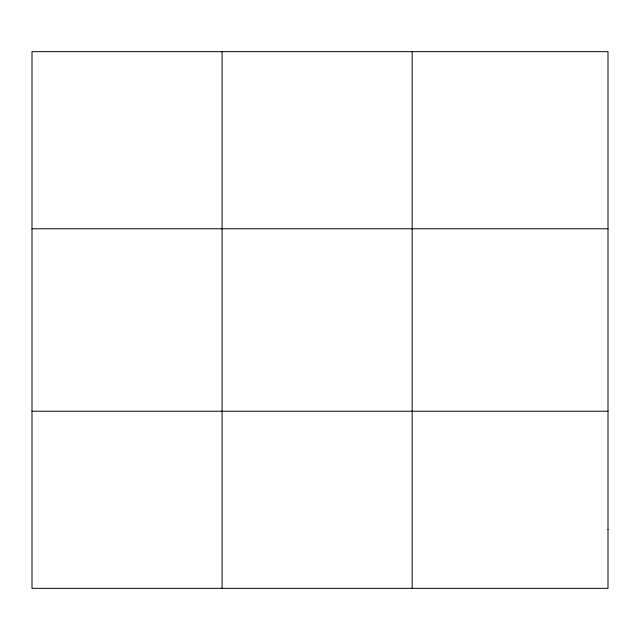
<?xml version="1.0" encoding="UTF-8"?>
<svg xmlns="http://www.w3.org/2000/svg" width="640" height="640" viewBox="0 0 640 640"><rect width="100%" height="100%" fill="white"/><g stroke="black" fill="none" stroke-linecap="round" stroke-linejoin="round"><path stroke-width="0.96" d="M222.08 588.344L222.08 51.656M412.16 588.344L412.16 51.656M32 228.768L608 228.768M32 411.232L608 411.232M608 529.304L608 588.344L32 588.344L32 51.656L608 51.656L608 529.304"/></g></svg>
